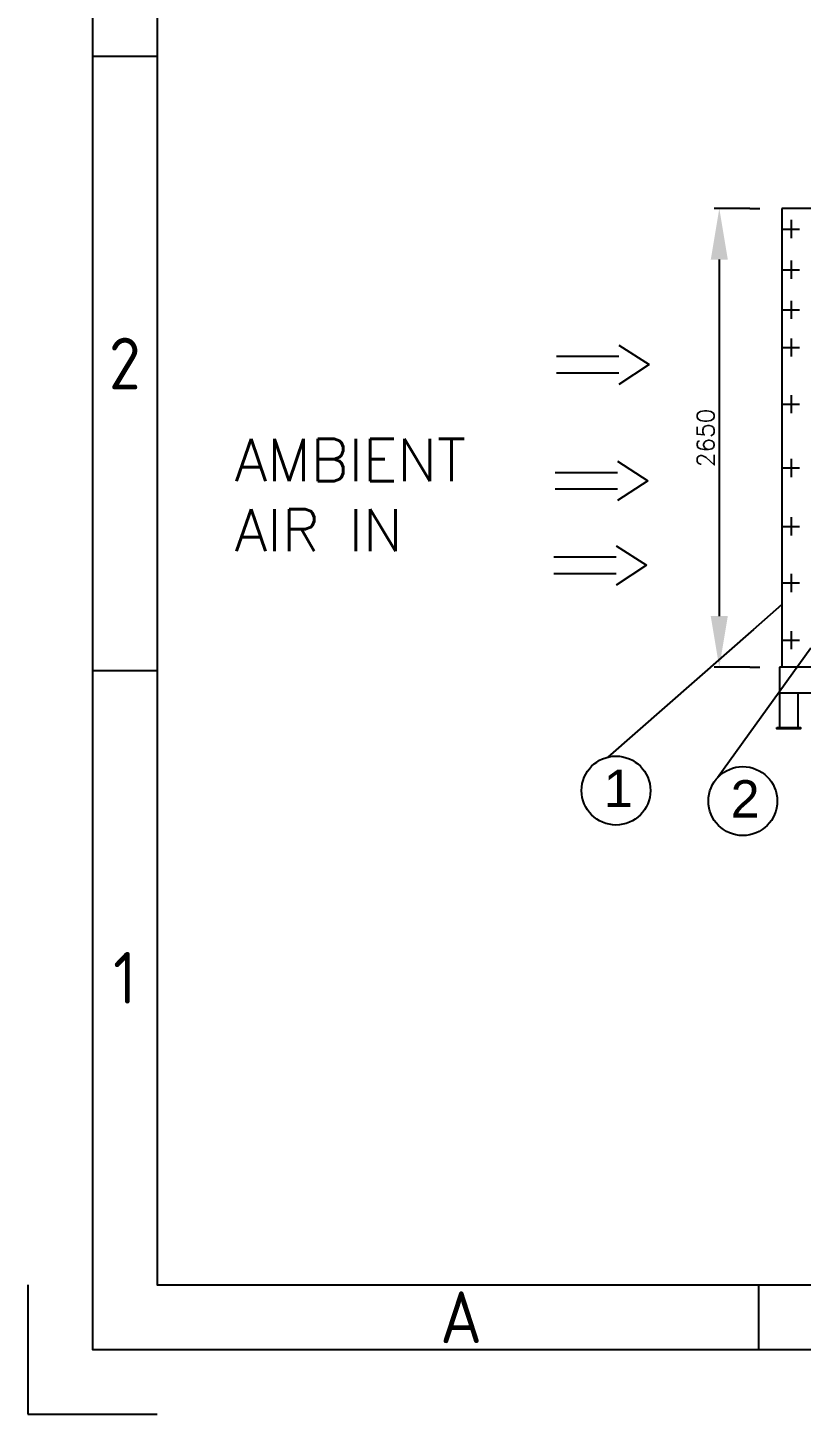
# Model space of a CAD drawing. Extents: x -106182 to 16042, y 3862 to 25647.
# Drawn here: x -106182 to -101646, y 9716 to 17850 of the extents above; entities that cross this region are included whole.
import ezdxf
from ezdxf.enums import TextEntityAlignment as Align

# ---------------------------------------------------------------- set-up
doc = ezdxf.new("R2010")
doc.units = 0
doc.header["$LTSCALE"] = 5
doc.header["$PDMODE"] = 3
doc.layers.get('0').update_dxf_attribs({"linetype": 'CONTINUOUS'})
doc.layers.get('DEFPOINTS').update_dxf_attribs({"linetype": 'CONTINUOUS'})
doc.styles.add('ISOCP', font='isocp.shx')
doc.styles.get("Standard").update_dxf_attribs({"font": 'romans.shx', "height": 100})
doc.dimstyles.get("Standard").update_dxf_attribs({"dimscale": 30, "dimtxt": 2, "dimasz": 1, "dimexe": 0.5, "dimexo": 0.5, "dimgap": 0.2, "dimtad": 1, "dimdec": 0, "dimdsep": 46, "dimtxsty": 'Standard', "dimcen": 2.5, "dimadec": 0, "dimazin": 0, "dimtfac": 1, "dimtdec": 0, "dimtmove": 2, "dimatfit": 3, "dimfxl": 1, "dimtolj": 1, "dimtzin": 0, "dimarcsym": 0})

# ---------------------------------------------------------------- blocks, each defined once
blk = doc.blocks.new('*D37')
at = {"color": 0, "lineweight": -2, "transparency": 16777216}
for p, q in [((-101947.9, 16790), (-102156.4, 16790)), ((-102126.4, 16490), (-102126.4, 14398.2)), ((-101947.9, 14098.2), (-102156.4, 14098.2))]:
    blk.add_line(p, q, dxfattribs=at)
at = {"color": 0, "transparency": 16777216}
for points in [[(-102176.4, 16490), (-102076.4, 16490), (-102126.4, 16790)], [(-102176.4, 14398.2), (-102076.4, 14398.2), (-102126.4, 14098.2)]]:
    blk.add_solid(points, dxfattribs=at)
at = {"layer": 'DEFPOINTS', "color": 0, "transparency": 16777216}
for p in [(-101887.9, 16790), (-102126.4, 14098.2), (-101887.9, 14098.2)]:
    blk.add_point(p, dxfattribs=at)
at = {"color": 0, "transparency": 16777216, "insert": (-102206.4, 15444.1), "char_height": 100, "attachment_point": 5, "rotation": 90}
blk.add_mtext('\\A1;2650', dxfattribs=at)

msp = doc.modelspace()

# ---------------------------------------------------------------- linework, layer by layer
at = {"color": 0}
for p, q in [((-105423.1, 17681.7), (-105802.4, 17681.7)), ((-101947.9, 16790), (-101887.9, 16790)), ((-101725.6, 16790), (-101759.9, 16790)), ((-100998.7, 16790), (-101759.9, 16790)), ((-101759.9, 16790), (-101759.9, 14097.2)), ((-101678, 16790), (-101733.4, 16790)), ((-101704.9, 16722.8), (-101704.9, 16615.9)), ((-101752.7, 16669.3), (-101656.8, 16669.3)), ((-101704.9, 16484.1), (-101704.9, 16377.2)), ((-101752.7, 16430.6), (-101656.8, 16430.6)), ((-101752.7, 16195.4), (-101656.8, 16195.4)), ((-101704.9, 16248.9), (-101704.9, 16142)), ((-101704.9, 16027.7), (-101704.9, 15920.8)), ((-102716.1, 15988.4), (-102537.9, 15873.9)), ((-101752.7, 15974.3), (-101656.8, 15974.3)), ((-103080.7, 15922.6), (-102716.1, 15922.6)), ((-102537.9, 15873.9), (-102716.1, 15758.1)), ((-102716.1, 15823.9), (-103080.7, 15823.9)), ((-101752.7, 15641.9), (-101656.8, 15641.9)), ((-101704.9, 15695.3), (-101704.9, 15588.4)), ((-102723.4, 15306.8), (-102545.3, 15192.3)), ((-101704.9, 15321.4), (-101704.9, 15214.6)), ((-103088.1, 15241), (-102723.4, 15241)), ((-101752.7, 15268), (-101656.8, 15268)), ((-102723.4, 15142.3), (-103088.1, 15142.3)), ((-102545.3, 15192.3), (-102723.4, 15076.5)), ((-101704.9, 14978.3), (-101704.9, 14871.4)), ((-101752.7, 14924.8), (-101656.8, 14924.8)), ((-102731.2, 14811.1), (-102553.1, 14696.6)), ((-103095.9, 14745.3), (-102731.2, 14745.3)), ((-102731.2, 14646.6), (-103095.9, 14646.6)), ((-102553.1, 14696.6), (-102731.2, 14580.8)), ((-101704.9, 14646.5), (-101704.9, 14539.7)), ((-101752.7, 14593.1), (-101656.8, 14593.1)), ((-101925.1, 14320.7), (-101759.9, 14467.3)), ((-101925.1, 14320.7), (-102780.2, 13571.3)), ((-101752.7, 14257.2), (-101656.8, 14257.2)), ((-101704.9, 14310.7), (-101704.9, 14203.8)), ((-102136, 13451.7), (-101588.9, 14212.3)), ((-105423.1, 14078.3), (-105802.4, 14078.3)), ((-101947.9, 14098.2), (-101887.9, 14098.2)), ((-101722, 14098.2), (-101773.6, 14098.2)), ((-100582.7, 14098.2), (-101773.6, 14098.2)), ((-101773.6, 14098.2), (-101773.6, 13946.3)), ((-101003, 14098.2), (-101742.8, 14098.2)), ((-101203.1, 13946.3), (-101773.6, 13946.3)), ((-106181.7, 10474.8), (-106181.7, 9716.2)), ((-101895.5, 10474.8), (-101895.5, 10095.5)), ((-106181.7, 9716.2), (-105423.1, 9716.2))]:
    msp.add_line(p, q, dxfattribs=at)
for points in [[(-84029.8, 10095.5), (-84029.8, 25268), (-105802.4, 25268), (-105802.4, 10095.5)], [(-84409.2, 10474.8), (-84409.2, 24888.7), (-105423.1, 24888.7), (-105423.1, 10474.8)], [(-101789.1, 13745.5), (-101650.8, 13745.5), (-101650.8, 13736.5), (-101789.1, 13736.5)]]:
    msp.add_lwpolyline(points, close=True, dxfattribs=at)
msp.add_lwpolyline([(-101773.5, 13946.3), (-101773.5, 13745.6), (-101663.9, 13745.6), (-101663.9, 13946.3)], dxfattribs=at)
for centre in [(-102732.1, 13375), (-101988.5, 13313.4)]:
    msp.add_circle(centre, 202.1, dxfattribs=at)

# ---------------------------------------------------------------- texts
at = {"color": 0, "style": 'ISOCP'}
for s, p in [('2', (-105612.8, 15880)), ('1', (-105612.8, 12276.5)), ('A', (-103640.3, 10285.1))]:
    msp.add_text(s, height=303.5, dxfattribs=at).set_placement(p, align=Align.MIDDLE)
at = {"color": 0, "attachment_point": 1}
for s, insert, char_height, width in [('AMBIENT AIR IN', (-104967.4, 15437.8), 247.173, 1831.324), ('{\\fArial|b0|i0|c0|p34;1}', (-102803.6, 13497.4), 219.017, 99.246), ('{\\fArial|b0|i0|c0|p34;2}', (-102060, 13435.9), 219.017, 99.246)]:
    msp.add_mtext(s, dxfattribs=dict(at, insert=insert, char_height=char_height, width=width))

# ---------------------------------------------------------------- dimensions: what is measured, and where the dimension line sits
at = {"color": 0}
dim = msp.add_linear_dim(base=(-102126.4, 14098.2), p1=(-101887.9, 16790), p2=(-101887.9, 14098.2), angle=90, text='2650', dimstyle='Standard', override={"dimtxt": 100, "dimasz": 10, "dimexe": 1, "dimexo": 2, "dimgap": 1, "dimcen": 2}, dxfattribs=at)
dim.commit()
dim.dimension.update_dxf_attribs({"geometry": '*D37', "text_midpoint": (-102206.4, 15444.1)})

doc.saveas('drawing.dxf')
